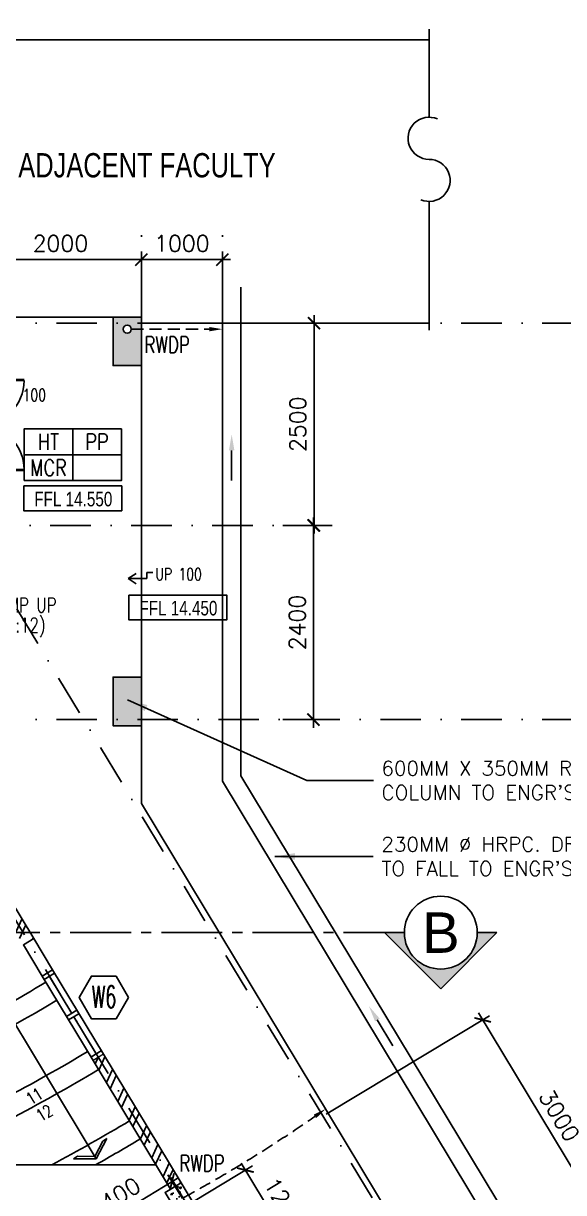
# Model space of a CAD drawing. Extents: x 2879167 to 2959690, y -882003 to -585933.
# Drawn here: x 2924800 to 2931471, y -853020 to -838572 of the extents above; entities that cross this region are included whole.
import ezdxf
from ezdxf.enums import TextEntityAlignment as Align

# ---------------------------------------------------------------- set-up
doc = ezdxf.new("R2010")
doc.units = 0
doc.header["$LTSCALE"] = 1000
doc.header["$MEASUREMENT"] = 0
doc.header["$PDMODE"] = 66
for name, pattern in [('CENTER2', [1.125, 0.75, -0.125, 0.125, -0.125]), ('DASHDOT', [1, 0.5, -0.25, 0, -0.25]), ('DASHED', [0.75, 0.5, -0.25])]:
    doc.linetypes.add(name, pattern=pattern)
doc.layers.get('0').update_dxf_attribs({"linetype": 'CONTINUOUS'})
doc.layers.get('DEFPOINTS').update_dxf_attribs({"linetype": 'CONTINUOUS'})
for name, color, linetype in [('COL', 3, 'CONTINUOUS'), ('DIM', 5, 'CONTINUOUS'), ('DR', 5, 'CONTINUOUS'), ('DRAIN', 1, 'CONTINUOUS'), ('Finishes', 1, 'CONTINUOUS'), ('GRID', 6, 'DASHDOT'), ('H', 6, 'CONTINUOUS'), ('kotak', 190, 'CONTINUOUS'), ('LINE', 7, 'CONTINUOUS'), ('RWDP', 5, 'CONTINUOUS'), ('SCH-WIN', 7, 'CONTINUOUS'), ('Sch_Window', 2, 'CONTINUOUS'), ('SECTIONLINE', 4, 'CONTINUOUS'), ('SPEC', 7, 'CONTINUOUS'), ('stair', 7, 'CONTINUOUS'), ('TEXT', 7, 'CONTINUOUS'), ('WALL', 2, 'CONTINUOUS'), ('WIN', 5, 'CONTINUOUS')]:
    doc.layers.add(name, color=color, linetype=linetype)
doc.styles.add('ROMANS', font='romans.shx')
doc.styles.get("Standard").update_dxf_attribs({"font": 'Helv.shx'})
doc.dimstyles.get("Standard").update_dxf_attribs({"dimscale": 5, "dimtxt": 1, "dimasz": 2, "dimexe": 1, "dimexo": 1, "dimgap": 1, "dimtad": 0, "dimtih": 1, "dimtoh": 1, "dimdec": 4, "dimzin": 0, "dimdsep": 46, "dimtxsty": 'ROMANS', "dimcen": 1, "dimadec": 0, "dimazin": 0, "dimtfac": 1, "dimtdec": 4, "dimtofl": 0, "dimtmove": 0, "dimatfit": 3, "dimfxl": 0, "dimtolj": 1, "dimtzin": 0, "dimarcsym": 0})
doc.dimstyles.new('STANDARD$0', dxfattribs={"dimscale": 0, "dimtxt": 8, "dimasz": 6, "dimexe": 1, "dimexo": 1, "dimgap": 3, "dimtad": 1, "dimdec": 0, "dimlfac": -1, "dimrnd": 1, "dimzin": 0, "dimdsep": 46, "dimtxsty": 'Standard', "dimcen": 0, "dimclrd": 5, "dimclre": 250, "dimadec": 0, "dimazin": 0, "dimtfac": 1, "dimtdec": 4, "dimtofl": 0, "dimtmove": 0, "dimatfit": 3, "dimfxl": 0, "dimtolj": 1, "dimtzin": 0, "dimarcsym": 0})

# ---------------------------------------------------------------- blocks, each defined once
blk = doc.blocks.new('_ARCHTICK')
at = {"color": 0, "linetype": 'ByBlock', "const_width": 0.15}
blk.add_lwpolyline([(-0.5, -0.5), (0.5, 0.5)], dxfattribs=at)
blk = doc.blocks.new('*D234')
at = {"layer": 'DEFPOINTS', "color": 0}
for p in [(2927902, -842276), (2928389, -842276), (2927902, -844776)]:
    blk.add_point(p, dxfattribs=at)
at = {"layer": 'DIM', "color": 0}
for p, q in [((2928389, -844876), (2928389, -842176)), ((2928002, -842276), (2928489, -842276)), ((2928002, -844776), (2928489, -844776))]:
    blk.add_line(p, q, dxfattribs=at)
at = {"layer": 'DIM', "color": 0, "xscale": 150, "yscale": 150, "zscale": 150}
for p, rotation in [((2928389, -842276), 90), ((2928389, -844776), 270)]:
    blk.add_blockref('_ARCHTICK', p, dxfattribs=dict(at, rotation=rotation))
at = {"layer": 'DIM', "color": 7, "insert": (2928189, -843526), "char_height": 200, "attachment_point": 5, "rotation": 90, "style": 'ROMANS'}
blk.add_mtext('\\A1;2500', dxfattribs=at)
blk = doc.blocks.new('*D235')
at = {"layer": 'DEFPOINTS', "color": 0}
for p in [(2927902, -844776), (2927902, -847176), (2928382, -847176)]:
    blk.add_point(p, dxfattribs=at)
at = {"layer": 'DIM', "color": 0}
for p, q in [((2928002, -844776), (2928482, -844776)), ((2928382, -844676), (2928382, -847276)), ((2928002, -847176), (2928482, -847176))]:
    blk.add_line(p, q, dxfattribs=at)
at = {"layer": 'DIM', "color": 0, "xscale": 150, "yscale": 150, "zscale": 150}
for p, rotation in [((2928382, -844776), 90), ((2928382, -847176), 270)]:
    blk.add_blockref('_ARCHTICK', p, dxfattribs=dict(at, rotation=rotation))
at = {"layer": 'DIM', "color": 7, "insert": (2928182, -845976), "char_height": 200, "attachment_point": 5, "rotation": 90, "style": 'ROMANS'}
blk.add_mtext('\\A1;2400', dxfattribs=at)
blk = doc.blocks.new('*D245')
at = {"layer": 'DEFPOINTS', "color": 0}
for p in [(2926257, -841491), (2924257, -842211), (2926257, -842311)]:
    blk.add_point(p, dxfattribs=at)
at = {"layer": 'DIM', "color": 0}
for p, q in [((2924257, -842111), (2924257, -841391)), ((2926257, -842211), (2926257, -841391)), ((2924157, -841491), (2926357, -841491))]:
    blk.add_line(p, q, dxfattribs=at)
at = {"layer": 'DIM', "color": 0, "xscale": 150, "yscale": 150, "zscale": 150, "rotation": 180}
blk.add_blockref('_ARCHTICK', (2924257, -841491), dxfattribs=at)
at = {"layer": 'DIM', "color": 0, "xscale": 150, "yscale": 150, "zscale": 150}
blk.add_blockref('_ARCHTICK', (2926257, -841491), dxfattribs=at)
at = {"layer": 'DIM', "color": 7, "insert": (2925257, -841291), "char_height": 200, "attachment_point": 5, "style": 'ROMANS'}
blk.add_mtext('\\A1;2000', dxfattribs=at)
blk = doc.blocks.new('*D189')
at = {"layer": 'DEFPOINTS', "color": 0}
for p in [(2927542, -852742), (2926814, -853181), (2927445, -854202)]:
    blk.add_point(p, dxfattribs=at)
at = {"layer": 'DIM', "color": 0}
for p, q in [((2926900, -853129), (2927628, -852691)), ((2928213, -853856), (2927491, -852657)), ((2927531, -854150), (2928247, -853719))]:
    blk.add_line(p, q, dxfattribs=at)
at = {"layer": 'DIM', "color": 0, "xscale": 150, "yscale": 150, "zscale": 150}
for p, rotation in [((2927542, -852742), 121.0447744261563), ((2928161, -853770), 301.0447744261563)]:
    blk.add_blockref('_ARCHTICK', p, dxfattribs=dict(at, rotation=rotation))
at = {"layer": 'DIM', "color": 7, "insert": (2928023, -853153), "char_height": 200, "attachment_point": 5, "rotation": 301.0448, "style": 'ROMANS'}
blk.add_mtext('\\A1;1200', dxfattribs=at)
blk = doc.blocks.new('*D193')
at = {"layer": 'DEFPOINTS', "color": 0}
for p in [(2926635, -852885), (2926814, -853181), (2925578, -853876)]:
    blk.add_point(p, dxfattribs=at)
at = {"layer": 'DIM', "color": 0}
for p, q in [((2925337, -853672), (2926720, -852833)), ((2926763, -853095), (2926583, -852799)), ((2925527, -853791), (2925371, -853534))]:
    blk.add_line(p, q, dxfattribs=at)
at = {"layer": 'DIM', "color": 0, "xscale": 150, "yscale": 150, "zscale": 150}
for p, rotation in [((2926635, -852885), 31.24906529136166), ((2925423, -853620), 211.2490652913617)]:
    blk.add_blockref('_ARCHTICK', p, dxfattribs=dict(at, rotation=rotation))
at = {"layer": 'DIM', "color": 7, "insert": (2925925, -853081), "char_height": 200, "attachment_point": 5, "rotation": 31.2491, "style": 'ROMANS'}
blk.add_mtext('\\A1;1400', dxfattribs=at)
blk = doc.blocks.new('*D195')
at = {"layer": 'DEFPOINTS', "color": 0}
for p in [(2914231, -832276), (2914231, -832276), (2913813, -834561), (2898231, -858827), (2931005, -860112)]:
    blk.add_point(p, dxfattribs=at)
at = {"layer": 'DIM'}
blk.add_arc((2914231, -832276), 2323, 238.927, 301.073, dxfattribs=at)
at = {"layer": 'DIM', "xscale": 200, "yscale": 200, "zscale": 200}
for p, rotation in [((2913032, -834265), 148.9270490380316), ((2915430, -834265), 31.07295098388072)]:
    blk.add_blockref('_ARCHTICK', p, dxfattribs=dict(at, rotation=rotation))
at = {"layer": 'DIM', "color": 7, "insert": (2914231, -834379), "char_height": 200, "attachment_point": 5, "rotation": 0, "style": 'ROMANS'}
blk.add_mtext('\\A1;62°8\'45"', dxfattribs=at)
blk = doc.blocks.new('*D201')
at = {"layer": 'DEFPOINTS', "color": 0}
for p in [(2927257, -841491), (2926257, -841879), (2927257, -841879)]:
    blk.add_point(p, dxfattribs=at)
at = {"layer": 'DIM', "color": 0}
for p, q in [((2926257, -841779), (2926257, -841391)), ((2927257, -841779), (2927257, -841391)), ((2926157, -841491), (2927357, -841491))]:
    blk.add_line(p, q, dxfattribs=at)
at = {"layer": 'DIM', "color": 0, "xscale": 150, "yscale": 150, "zscale": 150, "rotation": 180}
blk.add_blockref('_ARCHTICK', (2926257, -841491), dxfattribs=at)
at = {"layer": 'DIM', "color": 0, "xscale": 150, "yscale": 150, "zscale": 150}
blk.add_blockref('_ARCHTICK', (2927257, -841491), dxfattribs=at)
at = {"layer": 'DIM', "color": 7, "insert": (2926757, -841291), "char_height": 200, "attachment_point": 5, "style": 'ROMANS'}
blk.add_mtext('\\A1;1000', dxfattribs=at)
blk = doc.blocks.new('*D212')
at = {"layer": 'DEFPOINTS', "color": 0}
for p in [(2914231, -832276), (2914231, -832276), (2924967, -864095), (2917884, -865824), (2920442, -866259)]:
    blk.add_point(p, dxfattribs=at)
at = {"layer": 'DIM'}
for p, q in [((2924999, -864190), (2925307, -865104)), ((2917895, -865923), (2917982, -866718))]:
    blk.add_line(p, q, dxfattribs=at)
blk.add_arc((2914231, -832276), 34546, 276.2146, 288.6438, dxfattribs=at)
at = {"layer": 'DIM', "xscale": 200, "yscale": 200, "zscale": 200}
for p, rotation in [((2925275, -865009), 18.64377093083604), ((2917971, -866619), 186.2145905017466)]:
    blk.add_blockref('_ARCHTICK', p, dxfattribs=dict(at, rotation=rotation))
at = {"layer": 'DIM', "color": 7, "insert": (2921619, -865798), "char_height": 200, "attachment_point": 5, "rotation": 12.4292, "style": 'ROMANS'}
blk.add_mtext('\\A1;12°25\'45"', dxfattribs=at)
blk = doc.blocks.new('*D213')
at = {"layer": 'DEFPOINTS', "color": 0}
for p in [(2914231, -832276), (2914231, -832276), (2931679, -861230), (2924967, -864095), (2927606, -864112)]:
    blk.add_point(p, dxfattribs=at)
at = {"layer": 'DIM'}
for p, q in [((2931730, -861316), (2932106, -861938)), ((2924999, -864190), (2925302, -865090))]:
    blk.add_line(p, q, dxfattribs=at)
blk.add_arc((2914231, -832276), 34532, 288.6438, 301.073, dxfattribs=at)
at = {"layer": 'DIM', "xscale": 200, "yscale": 200, "zscale": 200}
for p, rotation in [((2932054, -861853), 31.07295125743966), ((2925270, -864995), 198.6437709308367)]:
    blk.add_blockref('_ARCHTICK', p, dxfattribs=dict(at, rotation=rotation))
at = {"layer": 'DIM', "color": 7, "insert": (2928656, -863409), "char_height": 200, "attachment_point": 5, "rotation": 24.8584, "style": 'ROMANS'}
blk.add_mtext('\\A1;12°25\'45"', dxfattribs=at)
blk = doc.blocks.new('D1200-1')
at = {"layer": 'DR'}
for p, q in [((0, 0), (0, -50)), ((0, -50), (77, -50)), ((77, -38), (115, -38)), ((77, -38), (77, -50)), ((77, -38), (627, -38)), ((77, -50), (627, -50)), ((115, 0), (115, -38)), ((0, -1200), (0, -1150)), ((0, -1150), (77, -1150)), ((77, -1150), (627, -1150)), ((77, -1162), (77, -1150)), ((77, -1162), (627, -1162)), ((77, -1162), (115, -1162)), ((115, -1200), (115, -1162))]:
    blk.add_line(p, q, dxfattribs=at)
for centre, start, end in [((77, -50), 270, 0), ((77, -1150), 0, 90)]:
    blk.add_arc(centre, 550, start, end, dxfattribs=at)
blk = doc.blocks.new('A$C20F67EEF')
at = {"layer": 'LINE', "color": 5}
blk.add_line((33, 200), (33, 571), dxfattribs=at)
blk.add_solid([(0, 200), (67, 200), (33, 0)], dxfattribs=at)
blk = doc.blocks.new('*D231')
at = {"layer": 'DEFPOINTS', "color": 0}
for p in [(2930472, -850886), (2928453, -852102), (2931102, -854014)]:
    blk.add_point(p, dxfattribs=at)
at = {"layer": 'DIM', "color": 0}
for p, q in [((2928538, -852051), (2930557, -850834)), ((2932074, -853545), (2930420, -850800)), ((2931188, -853963), (2932108, -853408))]:
    blk.add_line(p, q, dxfattribs=at)
at = {"layer": 'DIM', "color": 0, "xscale": 150, "yscale": 150, "zscale": 150}
for p, rotation in [((2930472, -850886), 121.0729509477525), ((2932023, -853459), 301.0729509477525)]:
    blk.add_blockref('_ARCHTICK', p, dxfattribs=dict(at, rotation=rotation))
at = {"layer": 'DIM', "color": 7, "insert": (2931418, -852069), "char_height": 200, "attachment_point": 5, "rotation": 301.073, "style": 'ROMANS'}
blk.add_mtext('\\A1;3000', dxfattribs=at)
blk = doc.blocks.new('*D240')
at = {"layer": 'DEFPOINTS', "color": 0}
for p in [(2914231, -832276), (2914231, -832276), (2925948, -864522), (2927659, -864503), (2925388, -865344)]:
    blk.add_point(p, dxfattribs=at)
at = {"layer": 'DIM'}
blk.add_arc((2914231, -832276), 34310, 288.6438, 292.6199, dxfattribs=at)
at = {"layer": 'DIM', "xscale": 200, "yscale": 200, "zscale": 200}
for p, rotation in [((2927427, -863946), 22.61986495981799), ((2925199, -864785), 198.6437706189759)]:
    blk.add_blockref('_ARCHTICK', p, dxfattribs=dict(at, rotation=rotation))
at = {"layer": 'DIM', "color": 7, "insert": (2926243, -864180), "char_height": 200, "attachment_point": 5, "rotation": 20.6318, "style": 'ROMANS'}
blk.add_mtext('\\A1;3°58\'34"', dxfattribs=at)
blk = doc.blocks.new('*D243')
at = {"layer": 'DEFPOINTS', "color": 0}
for p in [(2914231, -832276), (2914231, -832276), (2924066, -865145), (2925392, -865356), (2923657, -865892)]:
    blk.add_point(p, dxfattribs=at)
at = {"layer": 'DIM'}
blk.add_arc((2914231, -832276), 34310, 285.6639, 288.6438, dxfattribs=at)
at = {"layer": 'DIM', "xscale": 200, "yscale": 200, "zscale": 200}
for p, rotation in [((2925199, -864785), 18.64377421588699), ((2923494, -865311), 195.6638581656818)]:
    blk.add_blockref('_ARCHTICK', p, dxfattribs=dict(at, rotation=rotation))
at = {"layer": 'DIM', "color": 7, "insert": (2924286, -864850), "char_height": 200, "attachment_point": 5, "rotation": 17.1538, "style": 'ROMANS'}
blk.add_mtext('\\A1;2°58\'48"', dxfattribs=at)

msp = doc.modelspace()

# ---------------------------------------------------------------- hatches: boundary and pattern name
at = {"layer": 'H', "ltscale": 0.1}
h = msp.add_hatch(dxfattribs=at)
h.set_pattern_fill('AR-CONC', color=256, scale=35, style=0)
h.set_pattern_definition([(50, (488140.78, 85286.4), (251.041064, -21.963247), [26.25, -288.75]), (355, (488140.78, 85286.4), (-48.562967, 263.267247), [21, -231]), (100.4514, (488161.7, 85284.56), (202.478284, 241.30384), [22.309067, -245.39974]), (46.1842, (488140.78, 85356.4), (373.534367, -57.931655), [39.375, -433.125]), (96.6356, (488171.9, 85351.56), (327.131947, 340.941255), [33.4636, -368.09955]), (351.1842, (488140.78, 85356.4), (327.13168, 340.94151), [31.5, -346.5]), (21, (488175.78, 85338.9), (208.917468, -140.916612), [26.25, -288.75]), (326, (488175.78, 85338.9), (85.160366, 253.802516), [21, -231]), (71.4514, (488193.19, 85327.15), (294.07792, 112.885674), [22.309067, -245.39974]), (37.5, (488140.78, 85286.39), (4.2559494, 116.5128488), [0, -228.2, 0, -234.5, 0, -231.875]), (7.5, (488140.78, 85286.39), (92.074338, 138.044099), [0, -133.7, 0, -222.95, 0, -88.375]), (327.5, (488062.73, 85286.39), (186.8378527, -7.894205), [0, -87.5, 0, -273, 0, -362.25]), (317.5, (488027.73, 85286.39), (204.115159, 35.036744), [0, -113.75, 0, -181.3, 0, -257.25])])
h.paths.add_polyline_path([(2926257.1, -842200.5), (2926082.1, -842200.5), (2926082.1, -842300.5, -0.4142136), (2926132.1, -842350.5, -1), (2926032.1, -842350.5, -0.4142136), (2926082.1, -842300.5), (2926082.1, -842200.5), (2925907.1, -842200.5), (2925907.1, -842800.5), (2926257.1, -842800.5)])
h.paths.add_polyline_path([(2920407.1, -842200.5), (2920257.1, -842200.5), (2920257.1, -842300.5, -0.4142136), (2920307.1, -842350.5, -1), (2920207.1, -842350.5, -0.4142136), (2920257.1, -842300.5), (2920257.1, -842200.5), (2920107.1, -842200.5), (2920107.1, -842500.5), (2920407.1, -842500.5)])
h.paths.add_polyline_path([(2923436.8, -846950.5), (2923136.8, -846950.5), (2923136.8, -847250.5), (2923436.8, -847250.5)])
h.paths.add_polyline_path([(2926257.1, -846650.5), (2925907.1, -846650.5), (2925907.1, -847250.5), (2926257.1, -847250.5)])
h = msp.add_hatch(dxfattribs=at)
h.set_pattern_fill('ANSI32', color=256, scale=600, angle=20, style=0)
h.paths.add_polyline_path([(2923342.5, -847250.5), (2924932.5, -849879.2), (2924799.7, -849959.2), (2923167.4, -847250.5)])
h = msp.add_hatch(dxfattribs=at)
h.set_pattern_fill('ANSI32', color=256, scale=600, angle=20, style=0)
edge = h.paths.add_edge_path()
edge.add_line((2926611, -852981.6), (2926746.8, -852899.8))
edge.add_line((2926746.8, -852899.8), (2925787.7, -851310))
edge.add_line((2925787.7, -851310), (2925660, -851386.9))
edge.add_line((2925660, -851386.9), (2926613.9, -852969.9))
h = msp.add_hatch(dxfattribs=at)
h.set_pattern_fill('AR-CONC', color=256, scale=35, style=0)
h.set_pattern_definition([(50, (488140.78, 85286.4), (251.041064, -21.963247), [26.25, -288.75]), (355, (488140.78, 85286.4), (-48.562967, 263.267247), [21, -231]), (100.4514, (488161.7, 85284.56), (202.478284, 241.30384), [22.309067, -245.39974]), (46.1842, (488140.78, 85356.4), (373.534367, -57.931655), [39.375, -433.125]), (96.6356, (488171.9, 85351.57), (327.131947, 340.941255), [33.4636, -368.09955]), (351.1842, (488140.78, 85356.4), (327.13168, 340.94151), [31.5, -346.5]), (21, (488175.78, 85338.9), (208.917468, -140.916612), [26.25, -288.75]), (326, (488175.78, 85338.9), (85.160366, 253.802516), [21, -231]), (71.4514, (488193.19, 85327.15), (294.07792, 112.885674), [22.309067, -245.39974]), (37.5, (488140.78, 85286.39), (4.2559494, 116.5128488), [0, -228.2, 0, -234.5, 0, -231.875]), (7.5, (488140.78, 85286.39), (92.074338, 138.044099), [0, -133.7, 0, -222.95, 0, -88.375]), (327.5, (488062.73, 85286.39), (186.8378527, -7.894205), [0, -87.5, 0, -273, 0, -362.25]), (317.5, (488027.73, 85286.4), (204.115159, 35.036744), [0, -113.75, 0, -181.3, 0, -257.25])])
h.paths.add_polyline_path([(2926747.4, -852899.7), (2926550.2, -853018.1), (2926730.4, -853318.2), (2926927.6, -853199.8)])
at = {"layer": 'SECTIONLINE'}
msp.add_hatch(color=8, dxfattribs=at).paths.add_polyline_path([(2930404.8, -849807.6), (2930648.3, -849807.6), (2929954.5, -850501.4), (2929260.7, -849807.6), (2929504.2, -849807.6, 1)])

# ---------------------------------------------------------------- linework, layer by layer
at = {"color": 5, "ltscale": 2}
for p, q in [((2929810, -838642.2), (2929810, -839732.2)), ((2929810, -840772.2), (2929810, -842362.2)), ((2926257.1, -842275.5), (2929810, -842275.5)), ((2926437.6, -852677.3), (2914751.1, -852677.3))]:
    msp.add_line(p, q, dxfattribs=at)
at = {"ltscale": 2}
for p, q in [((2927257.1, -847934.1), (2927257.1, -841830.1)), ((2924332.1, -842200.5), (2925907.1, -842200.5)), ((2926257.1, -846650.5), (2926257.1, -842800.5)), ((2926257.1, -848212.1), (2926257.1, -847250.5)), ((2927257.1, -847934.1), (2934121.1, -859324.9)), ((2926257.1, -848212.1), (2930070.9, -854541.1))]:
    msp.add_line(p, q, dxfattribs=at)
at = {"color": 5, "ltscale": 2}
for centre, start, end in [((2929810, -839992.2), 66.90183, 270), ((2929810, -840512.2), 246.90183, 90)]:
    msp.add_arc(centre, 260, start, end, dxfattribs=at)
at = {"ltscale": 2}
for radius, start, end in [(21140, 297.65728, 300.87215), (21400, 287.56868, 300.87215), (22140, 297.80993, 300.88111), (22400, 294.38451, 300.88111), (23140, 298.15511, 300.88931), (23400, 299.32304, 300.88931)]:
    msp.add_arc((2914231.1, -832275.5), radius, start, end, dxfattribs=at)
at = {"layer": 'COL', "color": 3, "ltscale": 2}
for points in [[(2926257.1, -842200.5), (2925907.1, -842200.5), (2925907.1, -842800.5), (2926257.1, -842800.5)], [(2926257.1, -846650.5), (2925907.1, -846650.5), (2925907.1, -847250.5), (2926257.1, -847250.5)], [(2926747.4, -852899.7), (2926550.2, -853018.1), (2926730.4, -853318.2), (2926927.6, -853199.8)]]:
    msp.add_lwpolyline(points, close=True, dxfattribs=at)
at = {"layer": 'DRAIN', "color": 1, "ltscale": 2}
for q in [(2927487.1, -841830.1), (2934426, -859385.3)]:
    msp.add_line((2927487.1, -847870.2), q, dxfattribs=at)
at = {"layer": 'Finishes'}
for p, q in [((2925409.3, -843582.4), (2925409.3, -844222.4)), ((2924809.2, -843902.8), (2926009.4, -843902.8))]:
    msp.add_line(p, q, dxfattribs=at)
msp.add_lwpolyline([(2924809.2, -844222.4), (2926009.4, -844222.4), (2926009.4, -843582.4), (2924809.2, -843582.4)], close=True, dxfattribs=at)
at = {"layer": 'GRID'}
for p, q in [((2915944.1, -831243.2), (2933927.4, -861086.4)), ((2914231.1, -832275.5), (2932244, -862167.7)), ((2926257.1, -842211.1), (2926257.1, -841187.9)), ((2927257.1, -842211.1), (2927257.1, -841187.9)), ((2902205.2, -842275.5), (2938704.8, -842275.5)), ((2904130.2, -844775.5), (2928615, -844775.5)), ((2902205.2, -847175.5), (2938704.8, -847175.5))]:
    msp.add_line(p, q, dxfattribs=at)
at = {"layer": 'GRID', "color": 151}
msp.add_line((2926257.1, -842275.5), (2926257.1, -842275.5), dxfattribs=at)
msp.add_line((2926257.1, -842275.5), (2926257.1, -842275.5), dxfattribs=at)
at = {"layer": 'H', "color": 2, "lineweight": 0, "ltscale": 0.1}
msp.add_line((2925788.5, -851309.5), (2925660, -851387), dxfattribs=at)
at = {"layer": 'kotak', "ltscale": 2}
msp.add_line((2929810, -838775.5), (2898552.5, -838775.5), dxfattribs=at)
at = {"layer": 'LINE', "color": 3, "ltscale": 0.1}
msp.add_lwpolyline([(2925032.8, -850344.4), (2925161.2, -850266.8), (2924928.3, -849881.7), (2924799.9, -849959.4)], close=True, dxfattribs=at)
at = {"layer": 'RWDP', "linetype": 'DASHED', "ltscale": 0.3}
msp.add_line((2926132.1, -842350.5), (2927257.1, -842350.5), dxfattribs=at)
at = {"layer": 'RWDP', "ltscale": 0.1}
msp.add_circle((2926082.1, -842350.5), 50, dxfattribs=at)
at = {"layer": 'RWDP', "linetype": 'DASHED', "ltscale": 0.3}
msp.add_arc((2918151, -837327.5), 17962.4, 298.71233, 304.79309, dxfattribs=at)
for points in [[(2927097.1, -842377.2), (2927097.1, -842323.8), (2927257.1, -842350.5)], [(2928415.2, -852099.9), (2928385, -852055.9), (2928531.8, -851987.1)]]:
    msp.add_solid(points, dxfattribs=at)
at = {"layer": 'SCH-WIN', "ltscale": 0.1}
msp.add_lwpolyline([(2926096.8, -850608.9), (2925944.8, -850872.1), (2925640.8, -850872.1), (2925488.8, -850608.9), (2925640.8, -850345.6), (2925944.8, -850345.6)], close=True, dxfattribs=at)
at = {"layer": 'SECTIONLINE', "color": 4, "linetype": 'CENTER2'}
msp.add_line((2929504.2, -849807.6), (2922745.3, -849807.6), dxfattribs=at)
at = {"layer": 'SECTIONLINE', "color": 8}
for p, q in [((2929504.2, -849807.6), (2929260.7, -849807.6)), ((2929260.7, -849807.6), (2929954.5, -850501.4)), ((2930648.3, -849807.6), (2929954.5, -850501.4)), ((2930648.3, -849807.6), (2930404.8, -849807.6))]:
    msp.add_line(p, q, dxfattribs=at)
at = {"layer": 'SECTIONLINE', "color": 3}
msp.add_circle((2929954.5, -849807.6), 450.3, dxfattribs=at)
at = {"layer": 'SPEC', "color": 7}
for p, q in [((2926193.9, -845368.3), (2926093.7, -845432.2)), ((2926093.7, -845432.2), (2926324.6, -845432.8)), ((2926193.5, -845496.5), (2926093.7, -845432.2)), ((2926324.6, -845432.8), (2926324.8, -845357.8)), ((2926324.8, -845357.8), (2926399.8, -845358))]:
    msp.add_line(p, q, dxfattribs=at)
at = {"layer": 'SPEC', "color": 1}
for points in [[(2924804.6, -844288.3), (2926014, -844288.3), (2926014, -844595.3), (2924804.6, -844595.3)], [(2926102.2, -845636.5), (2927311.6, -845636.5), (2927311.6, -845943.5), (2926102.2, -845943.5)]]:
    msp.add_lwpolyline(points, close=True, dxfattribs=at)
at = {"layer": 'stair', "color": 5}
msp.add_line((2922500.6, -847288.7), (2925700.4, -852602.5), dxfattribs=at)
at = {"layer": 'stair', "color": 140}
for p, q in [((2925682.3, -852572.4), (2925781.1, -852383.2)), ((2925700.4, -852602.5), (2925830.5, -852353.4)), ((2925830.5, -852353.4), (2925781.1, -852383.2)), ((2925419.4, -852601.2), (2925468.8, -852571.5)), ((2925682.3, -852572.4), (2925468.8, -852571.5)), ((2925700.4, -852602.5), (2925419.4, -852601.2))]:
    msp.add_line(p, q, dxfattribs=at)
at = {"layer": 'WALL'}
for p, q in [((2923342.5, -847250.5), (2924928.2, -849881.8)), ((2925185.6, -850310.5), (2925057.1, -850387.9)), ((2925660, -851387), (2926618.3, -852977.2)), ((2925788.5, -851309.5), (2926746.9, -852900))]:
    msp.add_line(p, q, dxfattribs=at)
at = {"layer": 'WIN'}
for p, q in [((2925659.4, -851387.5), (2925031.2, -850345.1)), ((2925185.5, -850310.5), (2925057, -850387.9)), ((2925120.9, -850348.6), (2925396.6, -850806.2)), ((2925787.8, -851310.1), (2925159.7, -850267.7)), ((2925460.5, -850766.9), (2925332, -850844.3)), ((2925486.3, -850809.7), (2925357.8, -850887.1)), ((2925697.8, -851305.9), (2925422.4, -850849)), ((2925762, -851267.2), (2925633.5, -851344.6))]:
    msp.add_line(p, q, dxfattribs=at)

# ---------------------------------------------------------------- block references
at = {"ltscale": 2, "rotation": 359.9792044499291}
msp.add_blockref('D1200-1', (2924182.3, -842936.1), dxfattribs=at)
at = {"ltscale": 0.1, "xscale": -1}
for p, rotation in [((2927338.7, -843649.1), 180.0000004918902), ((2929038.8, -850732.7), 211.0729509838909)]:
    msp.add_blockref('A$C20F67EEF', p, dxfattribs=dict(at, rotation=rotation))

# ---------------------------------------------------------------- texts
at = {"layer": 'Finishes', "color": 7, "ltscale": 10, "style": 'ROMANS', "width": 0.8}
for s, p in [('HT', (2925109.3, -843742.8)), ('PP', (2925709.3, -843742.8)), ('MCR', (2925109.3, -844062.8))]:
    msp.add_text(s, height=200, dxfattribs=at).set_placement(p, align=Align.MIDDLE)
at = {"layer": 'Sch_Window', "style": 'ROMANS', "width": 0.6}
msp.add_text('W6', height=270, rotation=360, dxfattribs=at).set_placement((2925795.4, -850600.5), align=Align.MIDDLE_CENTER)
at = {"layer": 'SPEC', "color": 7, "style": 'ROMANS', "width": 0.75}
for s, height, rotation, p in [('RWDP', 200, 360, (2926296.3, -842642.9)), ('UP 100', 150, 360, (2924505.2, -843239.5)), ('UP 100', 150, 0, (2926430.2, -845453.6)), ('(1:12)', 180, 360, (2924504.8, -846097.5)), ('RWDP', 200, 360, (2926726.2, -852758.2))]:
    msp.add_text(s, height=height, rotation=rotation, dxfattribs=at).set_placement(p)
at = {"layer": 'SPEC', "color": 7, "width": 0.75}
msp.add_text('FFL 14.550', height=180, dxfattribs=at).set_placement((2925416.1, -844450, -4612.3), align=Align.MIDDLE_CENTER)
at = {"layer": 'SPEC', "color": 7, "style": 'ROMANS', "width": 0.75}
msp.add_text('RAMP UP', height=180, dxfattribs=at).set_placement((2924380.4, -845849.8))
at = {"layer": 'SPEC', "color": 7, "width": 0.75}
msp.add_text('FFL 14.450', height=180, rotation=0, dxfattribs=at).set_placement((2926713.7, -845798.3, -4612.3), align=Align.MIDDLE_CENTER)
at = {"layer": 'SPEC', "color": 1, "style": 'ROMANS', "width": 0.75}
for s, p in [('11', (2924892.4, -851943.1)), ('12', (2925015.2, -852150.2))]:
    msp.add_text(s, height=150, rotation=31.08068, dxfattribs=at).set_placement(p)
at = {"layer": 'SPEC', "color": 7, "char_height": 180, "attachment_point": 4, "style": 'ROMANS'}
for s, insert in [("600MM X 350MM R.C.\\PCOLUMN TO ENGR'S DETAIL", (2929222.1, -847927.3)), ("230MM %%C HRPC. DRAIN LAID\\PTO FALL TO ENGR'S DETAIL", (2929221.3, -848866.4))]:
    msp.add_mtext(s, dxfattribs=dict(at, insert=insert))
at = {"layer": 'TEXT', "color": 2, "width": 0.75}
msp.add_text('LINKWAY TO ADJACENT FACULTY', height=300, dxfattribs=at).set_placement((2925313, -840325.2), align=Align.MIDDLE_CENTER)
at = {"layer": 'TEXT', "color": 2}
msp.add_text('B', height=500, dxfattribs=at).set_placement((2929954.5, -849807.6), align=Align.MIDDLE_CENTER)

# ---------------------------------------------------------------- dimensions: what is measured, and where the dimension line sits
at = {"layer": 'DIM'}
for base, line1, line2, picture, middle in [((2913813.5, -834560.7), ((2914231.1, -832275.5), (2931005.3, -860112.1)), ((2914231.1, -832275.5), (2898231.1, -858827.3)), '*D195', (2914231.1, -834379.5)), ((2920442.3, -866258.9), ((2917884.3, -865824), (2914231.1, -832275.5)), ((2924966.7, -864095.1), (2914231.1, -832275.5)), '*D212', (2921619.5, -865798.2)), ((2927605.5, -864112.4), ((2924966.7, -864095.1), (2914231.1, -832275.5)), ((2914231.1, -832275.5), (2931678.9, -861229.9)), '*D213', (2928655.5, -863409.4)), ((2925948.3, -864522.3), ((2914231.1, -832275.5), (2927659.2, -864502.9)), ((2925388.1, -865344.1), (2914231.1, -832275.5)), '*D240', (2926243.3, -864179.7)), ((2924065.8, -865145.4), ((2914231.1, -832275.5), (2923657.4, -865891.9)), ((2925392.2, -865356.5), (2914231.1, -832275.5)), '*D243', (2924285.7, -864849.6))]:
    dim = msp.add_angular_dim_2l(base=base, line1=line1, line2=line2, dimstyle='Standard', override={"dimscale": 100, "dimtxt": 2, "dimtad": 1, "dimtih": 0, "dimtoh": 0, "dimdec": 0, "dimblk1": 'ARCHTICK', "dimblk2": 'ARCHTICK', "dimsah": 1, "dimcen": 0, "dimdle": 1, "dimclrd": 256, "dimclre": 256, "dimclrt": 7, "dimaunit": 1, "dimadec": 3, "dimtdec": 0, "dimtmove": 2, "dimldrblk": 'ARCHTICK', "dimlwd": 65535, "dimlwe": 65535}, dxfattribs=at)
    dim.commit()
    dim.dimension.update_dxf_attribs({"geometry": picture, "text_midpoint": middle})
for base, p1, p2, picture, middle in [((2926257.1, -841491.4), (2924257.1, -842211.1), (2926257.1, -842311.1), '*D245', (2925257.1, -841291.4)), ((2927257.1, -841491.4), (2926257.1, -841878.7), (2927257.1, -841878.7), '*D201', (2926757.1, -841291.4))]:
    dim = msp.add_linear_dim(base=base, p1=p1, p2=p2, dimstyle='STANDARD$0', override={"dimscale": 100, "dimtxt": 2, "dimasz": 1.5, "dimgap": 1, "dimlfac": 1, "dimrnd": 0, "dimtxsty": 'ROMANS', "dimblk1": 'ARCHTICK', "dimblk2": 'ARCHTICK', "dimsah": 1, "dimdle": 1, "dimclrd": 0, "dimclre": 0, "dimclrt": 7, "dimtdec": 0, "dimtmove": 2}, dxfattribs=at)
    dim.commit()
    dim.dimension.update_dxf_attribs({"geometry": picture, "text_midpoint": middle})
for base, p1, p2, angle, picture, middle in [((2928389.3, -842275.5), (2927901.8, -844775.5), (2927901.8, -842275.5), 90, '*D234', (2928189.3, -843525.5)), ((2928382.3, -847175.5), (2927901.8, -844775.5), (2927901.8, -847175.5), 90, '*D235', (2928182.3, -845975.5)), ((2927542.4, -852742.3), (2927444.9, -854201.7), (2926814.4, -853180.6), 301.04477, '*D189', (2928023.2, -853153.3))]:
    dim = msp.add_linear_dim(base=base, p1=p1, p2=p2, angle=angle, dimstyle='STANDARD$0', override={"dimscale": 100, "dimtxt": 2, "dimasz": 1.5, "dimgap": 1, "dimlfac": 1, "dimrnd": 0, "dimtxsty": 'ROMANS', "dimblk1": 'ARCHTICK', "dimblk2": 'ARCHTICK', "dimsah": 1, "dimdle": 1, "dimclrd": 0, "dimclre": 0, "dimclrt": 7, "dimtdec": 0, "dimtmove": 2}, dxfattribs=at)
    dim.commit()
    dim.dimension.update_dxf_attribs({"geometry": picture, "text_midpoint": middle})
for base, p1, p2, angle, text, picture, middle in [((2930471.8, -850885.7), (2931101.9, -854014.2), (2928452.7, -852102.4), 121.07295, '3000', '*D231', (2931418.5, -852069.3)), ((2926634.8, -852884.5), (2925578.5, -853876.4), (2926814.4, -853180.6), 31.24907, '1400', '*D193', (2925925.1, -853081.2))]:
    dim = msp.add_linear_dim(base=base, p1=p1, p2=p2, angle=angle, text=text, dimstyle='STANDARD$0', override={"dimscale": 100, "dimtxt": 2, "dimasz": 1.5, "dimgap": 1, "dimlfac": 1, "dimrnd": 0, "dimtxsty": 'ROMANS', "dimblk1": 'ARCHTICK', "dimblk2": 'ARCHTICK', "dimsah": 1, "dimdle": 1, "dimclrd": 0, "dimclre": 0, "dimclrt": 7, "dimtdec": 0, "dimtmove": 2}, dxfattribs=at)
    dim.commit()
    dim.dimension.update_dxf_attribs({"geometry": picture, "text_midpoint": middle})

# ---------------------------------------------------------------- leaders
at = {"layer": 'SPEC', "annotation_type": 0, "has_hookline": 1, "hookline_direction": 0, "text_width": 3745.7}
msp.add_leader([(2926086.9, -846930.5), (2928301.6, -847927.3), (2929122.1, -847927.3)], dimstyle='Standard', override={"dimscale": 100, "dimtxt": 2, "dimasz": 2.5, "dimexe": 1, "dimexo": 1, "dimgap": 1, "dimtih": 0, "dimtoh": 0, "dimdec": 0, "dimtxsty": 'ROMANS', "dimcen": 0, "dimdle": 1, "dimclrt": 7, "dimtdec": 0}, dxfattribs=at)
at = {"layer": 'SPEC'}
msp.add_leader([(2927903.8, -848866.4), (2929121.3, -848866.4)], dimstyle='Standard', override={"dimscale": 100, "dimtxt": 2, "dimasz": 2.5, "dimexe": 1, "dimexo": 1, "dimgap": 1, "dimtih": 0, "dimtoh": 0, "dimdec": 0, "dimtxsty": 'ROMANS', "dimcen": 0, "dimdle": 1, "dimclrt": 7, "dimtdec": 0}, dxfattribs=at)

doc.saveas('drawing.dxf')
